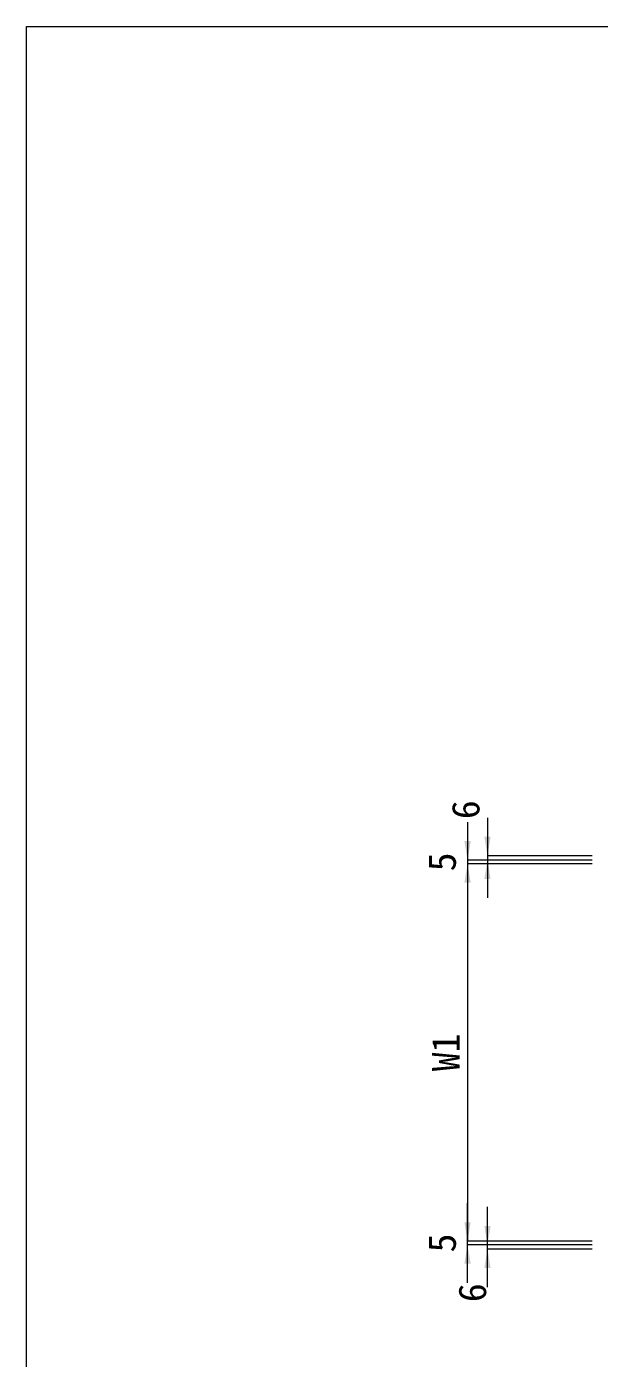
# Model space of a CAD drawing. Units: millimetres at full size. Extents: x 50430 to 75195, y 24892 to 47415.
# Drawn here: x 65004 to 65790, y 36806 to 38633 of the extents above; entities that cross this region are included whole.
import ezdxf
from ezdxf.enums import TextEntityAlignment as Align

# ---------------------------------------------------------------- set-up
doc = ezdxf.new("R2010")
doc.units = ezdxf.units.MM
doc.header["$LTSCALE"] = 30
doc.layers.add('寸法線', color=7, linetype='Continuous', lineweight=9)
doc.layers.add('枠', color=5, linetype='Continuous', lineweight=5)
doc.styles.add('ＭＳ ゴシック', font='')
doc.styles.get('ＭＳ ゴシック').set_extended_font_data('MS Gothic')

# ---------------------------------------------------------------- blocks, each defined once
blk = doc.blocks.new('filled_arrow')
at = {"color": 0, "linetype": 'Continuous', "lineweight": -2}
blk.add_solid([(7.5, 1.25), (0, 0), (7.5, -1.25)], dxfattribs=at)

msp = doc.modelspace()

# ---------------------------------------------------------------- linework, layer by layer
at = {"layer": '寸法線'}
for p, q in [((65636.27, 37547.56), (65636.27, 37437.56)), ((65608.9, 37541.56), (65608.9, 37432.56)), ((65779.84, 37489.56), (65608.9, 37489.56)), ((65779.84, 37495.56), (65636.27, 37495.56)), ((65779.84, 37489.56), (65636.27, 37489.56)), ((65608.9, 37484.56), (65608.9, 36966.56)), ((65779.84, 37484.56), (65608.9, 37484.56)), ((65779.84, 37484.56), (65608.9, 37484.56)), ((65608.9, 36909.56), (65608.9, 37018.56)), ((65636.27, 36903.56), (65636.27, 37013.56)), ((65779.84, 36966.56), (65608.9, 36966.56)), ((65779.84, 36966.56), (65608.9, 36966.56)), ((65779.84, 36961.56), (65608.9, 36961.56)), ((65779.84, 36961.56), (65636.27, 36961.56)), ((65779.84, 36955.56), (65636.27, 36955.56))]:
    msp.add_line(p, q, dxfattribs=at)
at = {"layer": '枠', "lineweight": 13}
for p, q in [((65003.72, 33119.19), (65003.72, 38633.48)), ((65003.72, 38633.48), (73003.72, 38633.48))]:
    msp.add_line(p, q, dxfattribs=at)

# ---------------------------------------------------------------- block references
at = {"layer": '寸法線', "xscale": 3.47, "yscale": 3.47}
for p, rotation in [((65608.9, 37489.56), 90), ((65636.27, 37495.56), 90), ((65636.27, 37489.56), 270), ((65608.9, 37484.56), 270), ((65608.9, 37484.56), 270), ((65608.9, 36966.56), 90), ((65608.9, 36966.56), 90), ((65636.27, 36961.56), 90), ((65608.9, 36961.56), 270), ((65636.27, 36955.56), 270)]:
    msp.add_blockref('filled_arrow', p, dxfattribs=dict(at, rotation=rotation))

# ---------------------------------------------------------------- texts
at = {"layer": '寸法線', "style": 'ＭＳ ゴシック'}
for s, p in [('6', (65606.27, 37558.73)), ('5', (65573.9, 37487.06)), ('W1', (65578.9, 37225.56)), ('5', (65573.9, 36964.06)), ('6', (65615.4, 36895.82))]:
    msp.add_text(s, height=37.98, rotation=90, dxfattribs=at).set_placement(p, align=Align.MIDDLE_CENTER)

doc.saveas('drawing.dxf')
